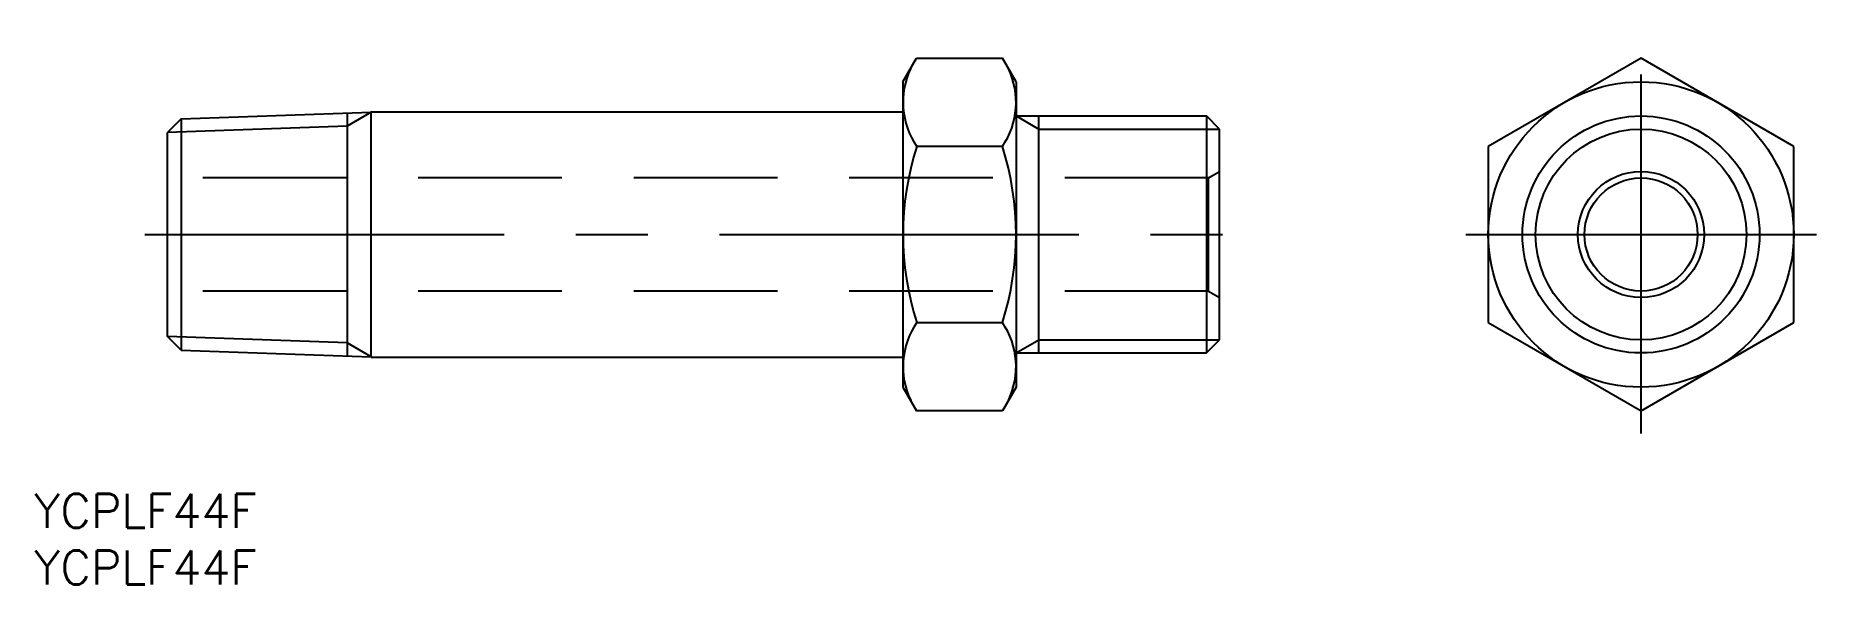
# Model space of a CAD drawing. Extents: x -142 to 15, y -31 to 18.
import ezdxf

# ---------------------------------------------------------------- set-up
doc = ezdxf.new("R2010")
doc.units = 0
doc.linetypes.add('CENTER', pattern=[50.8, 31.75, -6.35, 6.35, -6.35])
doc.linetypes.add('DASHED', pattern=[19.05, 12.7, -6.35])
doc.layers.get('0').update_dxf_attribs({"linetype": 'CONTINUOUS'})
doc.layers.add('CENTER', color=1, linetype='CENTER')
doc.styles.get("Standard").update_dxf_attribs({"font": 'txt.shx', "height": 3, "bigfont": 'bigfont.shx'})

msp = doc.modelspace()

# ---------------------------------------------------------------- linework, layer by layer
at = {"color": 7, "linetype": 'CONTINUOUS'}
for p, q in [((-65.25, 13.5), (-64.04, 15.59)), ((-64.04, 15.59), (-56.45, 15.59)), ((-55.25, 13.5), (-56.45, 15.59)), ((0, 15.59), (-13.5, 7.79)), ((13.5, 7.79), (0, 15.59)), ((-65.25, 13.5), (-65.25, -13.5)), ((-55.25, 13.5), (-55.25, -13.5)), ((-129.04, 10.23), (-130.25, 9.03)), ((-129.04, 10.23), (-112.25, 10.82)), ((-129.04, 10.23), (-129.04, -10.23)), ((-114.39, 10.75), (-114.39, -10.75)), ((-112.25, 10.85), (-65.25, 10.85)), ((-112.25, -10.85), (-112.25, 10.85)), ((-55.25, 10.48), (-38.41, 10.48)), ((-53.23, -10.48), (-53.23, 10.48)), ((-38.41, 10.48), (-38.41, -10.48)), ((-37.25, 9.32), (-38.41, 10.48)), ((-130.25, -9.03), (-130.25, 9.03)), ((-37.25, -9.32), (-37.25, 9.32)), ((-56.45, 7.79), (-64.04, 7.79)), ((-13.5, 7.79), (-13.5, -7.79)), ((13.5, -7.79), (13.5, 7.79)), ((-64.04, -7.79), (-56.45, -7.79)), ((-13.5, -7.79), (0, -15.59)), ((0, -15.59), (13.5, -7.79)), ((-129.04, -10.23), (-130.25, -9.03)), ((-38.41, -10.48), (-37.25, -9.32)), ((-129.04, -10.23), (-112.25, -10.82)), ((-112.25, -10.85), (-65.25, -10.85)), ((-55.25, -10.48), (-38.41, -10.48)), ((-65.25, -13.5), (-64.04, -15.59)), ((-55.25, -13.5), (-56.45, -15.59)), ((-56.45, -15.59), (-64.04, -15.59))]:
    msp.add_line(p, q, dxfattribs=at)
at = {"color": 3, "linetype": 'CONTINUOUS'}
for p, q in [((-114.39, 9.58), (-130.25, 9.03)), ((-112.25, 10.82), (-114.39, 9.58)), ((-55.25, 10.48), (-53.23, 9.32)), ((-53.23, 9.32), (-37.25, 9.32)), ((-114.39, -9.58), (-130.25, -9.03)), ((-55.25, -10.48), (-53.23, -9.31)), ((-53.23, -9.32), (-37.25, -9.32)), ((-112.25, -10.82), (-114.39, -9.58))]:
    msp.add_line(p, q, dxfattribs=at)
at = {"color": 3, "linetype": 'DASHED'}
for p, q in [((-38.25, 5), (-130.25, 5)), ((-38.25, 5), (-37.25, 5.58)), ((-38.25, -5), (-38.25, 5)), ((-38.25, -5), (-130.25, -5)), ((-38.25, -5), (-37.25, -5.58))]:
    msp.add_line(p, q, dxfattribs=at)
at = {"color": 7, "linetype": 'CONTINUOUS'}
for radius in [13.5, 10.48, 5.58, 5]:
    msp.add_circle((0, 0), radius, dxfattribs=at)
at = {"color": 3, "linetype": 'CONTINUOUS'}
msp.add_circle((0, 0), 9.32, dxfattribs=at)
at = {"color": 7, "linetype": 'CONTINUOUS'}
for centre, radius, start, end in [((-58.34, 11.69), 6.9, 154.3842, 214.3842), ((-62.15, 11.69), 6.9, 325.6158, 25.6158), ((-39.45, 0), 25.79, 162.412, 197.588), ((-81.04, 0), 25.79, 342.412, 17.588), ((-58.34, -11.69), 6.9, 145.6158, 205.6158), ((-62.15, -11.69), 6.9, 334.3842, 34.3842)]:
    msp.add_arc(centre, radius, start, end, dxfattribs=at)
at = {"layer": 'CENTER', "color": 1, "linetype": 'CENTER'}
for p, q in [((0, -17.59), (0, 17.59)), ((-132.25, 0), (-35.25, 0)), ((-15.5, 0), (15.5, 0))]:
    msp.add_line(p, q, dxfattribs=at)

# ---------------------------------------------------------------- texts
at = {"color": 7, "linetype": 'CONTINUOUS'}
for p in [(-142.05, -25.94), (-142.05, -30.94)]:
    msp.add_text('YCPLF44F', height=3, dxfattribs=at).set_placement(p)

doc.saveas('drawing.dxf')
